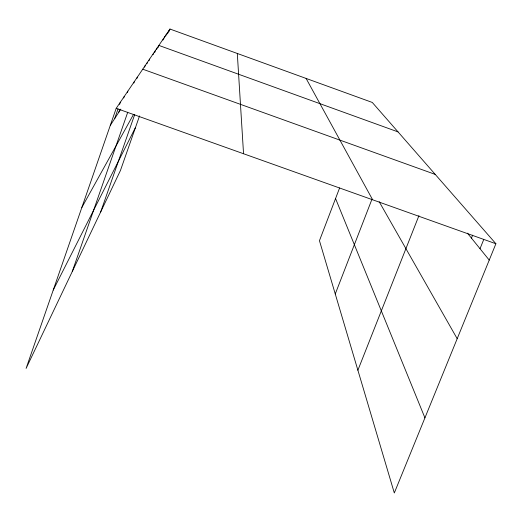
<?xml version="1.0" encoding="UTF-8"?>
<svg xmlns="http://www.w3.org/2000/svg" width="522" height="522" viewBox="0 0 522 522"><rect width="100%" height="100%" fill="white"/><g stroke="black" fill="none" stroke-linecap="round" stroke-linejoin="round"><path stroke-width="0.78" d="M339.613 187.933L319.451 240.694L394.312 492.964L495.9 243.741L372.277 102.449L169.963 29.036L116.204 108.328L26.1 368.401L120.445 170.485L139.544 115.93M114.657 118.657L118.031 108.922M119.59 104.433L120.367 102.181M118.716 112.38L119.773 109.352M123.714 97.992L124.236 96.472M127.309 92.694L127.844 91.154M133.841 83.05L134.369 81.53M136.823 78.633L137.332 77.165M72.251 271.577L127.74 112.243M144.614 67.162L145.142 65.648M146.904 63.762L147.413 62.294M149.038 60.637L149.566 59.116M153.057 54.679L153.559 53.231M154.623 52.761L155.412 50.497M156.659 49.368L157.174 47.9M100.687 211.939L134.722 114.501M158.107 47.574L158.858 45.414L398.045 131.903M162.968 40.057L163.471 38.615M164.345 38.06L164.88 36.533M165.709 36.038L166.231 34.543M167.014 34.1L167.523 32.632M168.019 32.951L168.769 30.798M169.167 31.32L169.963 29.036M335.261 293.977L371.971 199.215M357.89 370.228L418.944 215.651M471.431 238.097L472.606 235.187M480.018 248.7L483.679 239.676M53.237 290.075L135.537 127.368M81.85 207.475L133.547 114.351M110.286 125.404L120.823 109.131M116.204 108.328L495.9 243.741M142.734 69.191L435.237 174.407M467.425 233.145L489.231 260.093M379.174 201.681L457.194 338.7M306.094 78.43L372.63 199.776M335.555 198.543L424.928 417.861M237.308 53.472L243.546 153.742"/></g></svg>
